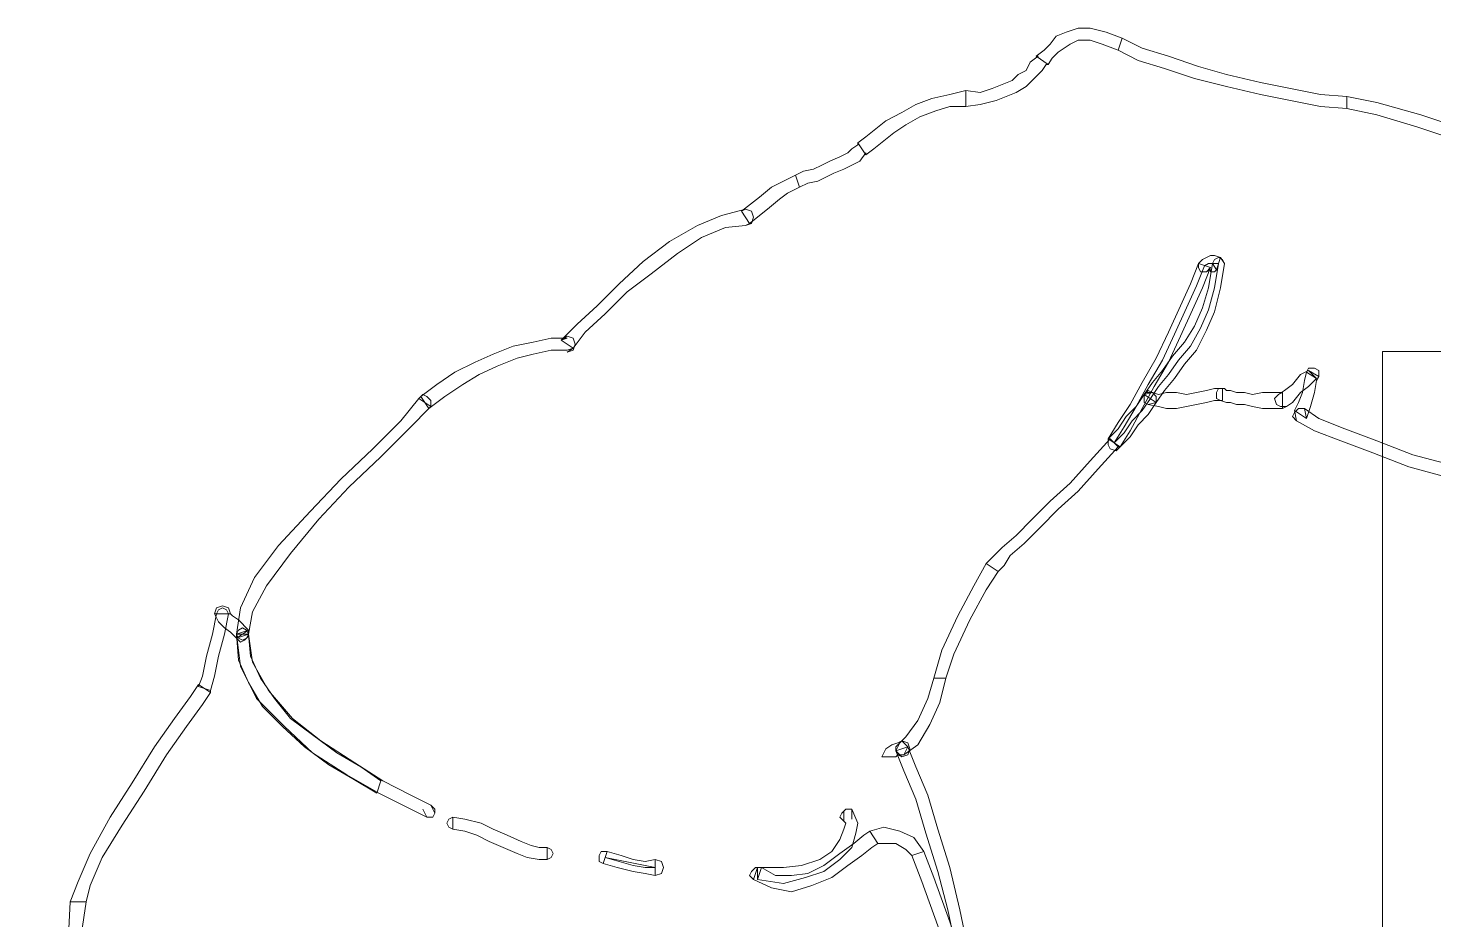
# Model space of a CAD drawing. Header units: millimetres. Extents: x -29311 to -3405, y 28913 to 42880.
# Drawn here: x -26225.81 to -26191.11, y 40078.82 to 40100.83 of the extents above; entities that cross this region are included whole.
import ezdxf

# ---------------------------------------------------------------- set-up
doc = ezdxf.new("R2010")
doc.units = ezdxf.units.MM
for name, color, linetype, lineweight in [('MIM_İnsan', 251, 'Continuous', 9), ('MIM_mobilya', 251, 'Continuous', 9), ('MIM_Selinoks', 251, 'Continuous', 9)]:
    doc.layers.add(name, color=color, linetype=linetype, lineweight=lineweight)

# ---------------------------------------------------------------- blocks, each defined once
blk = doc.blocks.new('160718_A$C2F7A1A77')
at = {"layer": 'MIM_mobilya'}
blk.add_lwpolyline([(0, 37), (0, 0), (53, 0), (53, 37)], close=True, dxfattribs=at)
blk = doc.blocks.new('160718_InsanKadın')
at = {"layer": 'MIM_İnsan', "flags": 128}
for points in [[(70.137, 18.443), (70.137, 18.443), (69.791, 17.449), (69.445, 16.009), (69.148, 14.568), (69, 13.575), (69.395, 13.575), (69.445, 14.568), (69.742, 16.009), (70.088, 17.35), (70.434, 18.343), (70.434, 18.343), (70.137, 18.443)], [(69.395, 13.575), (69.395, 13.575), (69.445, 14.568), (69.742, 16.009), (70.088, 17.35), (70.434, 18.343), (70.137, 18.443), (69.791, 17.449), (69.445, 16.009), (69.148, 14.568), (69, 13.575), (69, 13.575), (69.395, 13.575)], [(46.983, 16.307), (46.983, 16.307), (47.082, 15.562), (47.23, 14.717), (47.428, 13.773), (47.675, 12.73), (47.972, 11.786), (48.22, 10.942), (48.516, 10.246), (48.714, 9.75), (49.011, 9.849), (48.813, 10.346), (48.516, 11.041), (48.269, 11.886), (47.972, 12.83), (47.725, 13.773), (47.527, 14.717), (47.379, 15.562), (47.379, 16.307), (47.379, 16.307), (46.983, 16.307)], [(48.616, 12.432), (48.616, 12.432), (48.369, 13.078), (47.972, 14.171), (47.577, 15.363), (47.33, 16.307), (47.033, 16.307), (47.28, 15.264), (47.675, 14.071), (48.071, 12.979), (48.319, 12.333), (48.319, 12.333), (48.616, 12.432)], [(69, 13.575), (69, 13.575), (68.9, 13.177), (68.603, 12.482), (68.109, 11.687), (67.565, 10.843), (67.02, 9.948), (66.526, 9.253), (66.13, 8.707), (65.932, 8.409), (66.229, 8.21), (66.426, 8.508), (66.823, 9.054), (67.317, 9.75), (67.862, 10.644), (68.406, 11.488), (68.9, 12.382), (69.198, 13.078), (69.395, 13.575), (69.395, 13.575), (69, 13.575)], [(66.229, 8.259), (66.229, 8.21), (66.426, 8.508), (66.823, 9.054), (67.317, 9.75), (67.862, 10.644), (68.406, 11.488), (68.9, 12.382), (69.198, 13.078), (69.395, 13.575), (69, 13.575), (68.9, 13.177), (68.603, 12.482), (68.109, 11.687), (67.565, 10.843), (67.02, 9.948), (66.526, 9.253), (66.13, 8.707), (65.932, 8.409), (65.932, 8.359), (66.229, 8.259)], [(52.425, 12.73), (52.524, 13.028), (52.079, 13.227), (51.585, 13.326), (51.089, 13.177), (50.594, 12.979), (50.199, 12.68), (49.852, 12.432), (49.605, 12.233), (49.457, 12.134), (49.655, 11.836), (49.803, 11.935), (50.05, 12.134), (50.397, 12.382), (50.793, 12.68), (51.188, 12.879), (51.585, 12.929), (51.98, 12.929), (52.327, 12.73), (52.425, 13.028), (52.327, 12.73), (52.475, 12.73), (52.574, 12.83), (52.623, 12.929), (52.524, 13.028), (52.425, 12.73)], [(50.298, 11.339), (50.298, 11.588), (50.249, 11.637), (50.298, 11.786), (50.397, 12.035), (50.594, 12.333), (50.891, 12.531), (51.337, 12.68), (51.782, 12.73), (52.425, 12.73), (52.425, 13.028), (51.782, 13.128), (51.238, 12.979), (50.793, 12.83), (50.397, 12.531), (50.1, 12.233), (50.001, 11.886), (49.952, 11.637), (50.1, 11.29), (50.1, 11.538), (50.1, 11.29), (50.249, 11.29), (50.347, 11.389), (50.397, 11.488), (50.298, 11.588), (50.298, 11.339)], [(54.949, 12.929), (54.8, 12.879), (54.751, 12.73), (54.8, 12.581), (54.949, 12.531), (54.949, 12.929)], [(54.949, 12.531), (55.196, 12.581), (55.493, 12.531), (55.79, 12.432), (56.136, 12.333), (56.235, 12.631), (55.888, 12.73), (55.493, 12.83), (55.196, 12.879), (54.949, 12.929), (54.949, 12.531)], [(56.185, 12.482), (55.839, 12.581), (55.493, 12.68), (55.196, 12.73), (54.949, 12.73), (56.185, 12.482), (56.185, 12.482)], [(56.136, 12.333), (56.284, 12.333), (56.334, 12.432), (56.334, 12.581), (56.235, 12.631), (56.136, 12.333)], [(57.62, 12.531), (57.521, 12.482), (57.471, 12.382), (57.521, 12.283), (57.62, 12.233), (57.62, 12.531)], [(57.62, 12.233), (57.818, 12.233), (58.016, 12.184), (58.263, 12.084), (58.61, 11.935), (58.956, 11.786), (59.253, 11.637), (59.649, 11.538), (59.946, 11.488), (59.946, 11.786), (59.649, 11.836), (59.352, 11.935), (59.055, 12.084), (58.709, 12.233), (58.362, 12.382), (58.115, 12.482), (57.818, 12.531), (57.62, 12.531), (57.62, 12.233)], [(49.457, 12.134), (49.457, 12.134), (49.308, 12.134), (49.011, 12.134), (48.764, 12.283), (48.616, 12.432), (48.319, 12.333), (48.566, 11.985), (48.913, 11.836), (49.308, 11.737), (49.655, 11.836), (49.655, 11.836), (49.457, 12.134)], [(59.946, 11.488), (60.045, 11.538), (60.094, 11.637), (60.045, 11.737), (59.946, 11.786), (59.946, 11.488)], [(60.391, 11.389), (60.49, 11.19), (60.984, 10.942), (61.677, 10.594), (62.37, 10.147), (63.211, 9.601), (63.904, 9.054), (64.497, 8.359), (64.893, 7.663), (64.992, 6.968), (65.289, 6.968), (65.19, 7.763), (64.795, 8.558), (64.101, 9.253), (63.409, 9.899), (62.568, 10.445), (61.776, 10.892), (61.084, 11.24), (60.589, 11.488), (60.687, 11.29), (60.589, 11.488), (60.44, 11.488), (60.391, 11.389), (60.391, 11.29), (60.49, 11.19), (60.391, 11.389)], [(65.289, 6.968), (65.289, 6.968), (65.239, 7.614), (64.992, 8.16), (64.646, 8.756), (64.151, 9.253), (63.607, 9.75), (63.013, 10.197), (62.42, 10.544), (61.826, 10.892), (61.726, 10.594), (62.221, 10.246), (62.815, 9.899), (63.409, 9.452), (63.953, 9.054), (64.348, 8.558), (64.695, 8.061), (64.942, 7.514), (64.992, 6.968), (64.992, 6.968), (64.992, 6.968), (65.042, 6.869), (65.14, 6.819), (65.239, 6.869), (65.289, 6.968), (65.289, 6.968)], [(48.714, 9.75), (48.813, 9.948), (48.467, 9.7), (48.171, 9.203), (47.923, 8.657), (47.775, 8.061), (48.071, 8.061), (48.22, 8.558), (48.467, 9.104), (48.764, 9.501), (48.913, 9.65), (49.011, 9.849), (48.913, 9.65), (49.011, 9.75), (49.011, 9.849), (48.962, 9.948), (48.813, 9.948), (48.714, 9.75)], [(48.714, 9.75), (48.863, 9.601), (48.962, 9.65), (49.11, 9.7), (49.258, 9.799), (49.358, 9.998), (49.061, 9.998), (49.061, 9.998), (49.011, 9.998), (48.962, 9.948), (48.863, 9.998), (49.011, 9.849), (48.863, 9.998), (48.714, 9.948), (48.666, 9.799), (48.714, 9.65), (48.863, 9.601), (48.714, 9.75)], [(65.437, 6.471), (65.784, 6.471), (65.882, 6.968), (66.031, 7.514), (66.13, 8.011), (66.229, 8.259), (65.932, 8.359), (65.833, 8.011), (65.734, 7.514), (65.586, 6.968), (65.487, 6.471), (65.833, 6.471), (65.487, 6.471), (65.537, 6.372), (65.635, 6.322), (65.734, 6.372), (65.784, 6.471), (65.437, 6.471)], [(65.932, 8.409), (65.932, 8.359), (65.833, 8.011), (65.734, 7.514), (65.586, 6.968), (65.487, 6.471), (65.784, 6.471), (65.882, 6.968), (66.031, 7.514), (66.13, 8.011), (66.229, 8.259), (66.229, 8.21), (65.932, 8.409)], [(47.775, 8.061), (47.775, 8.061), (47.577, 7.465), (47.181, 6.62), (46.785, 5.875), (46.488, 5.428), (46.785, 5.229), (47.082, 5.776), (47.478, 6.521), (47.874, 7.365), (48.071, 8.061), (48.071, 8.061), (47.775, 8.061)], [(65.289, 7.067), (64.992, 6.968), (64.893, 6.422), (64.547, 5.776), (63.953, 4.981), (63.26, 4.137), (62.518, 3.342), (61.726, 2.597), (61.034, 1.901), (60.49, 1.355), (60.787, 1.156), (61.232, 1.703), (61.924, 2.398), (62.716, 3.143), (63.459, 3.938), (64.25, 4.782), (64.843, 5.577), (65.19, 6.322), (65.289, 6.968), (64.992, 6.869), (65.289, 6.968), (65.239, 7.067), (65.14, 7.117), (65.042, 7.067), (64.992, 6.968), (65.289, 7.067)], [(60.737, 1.106), (60.787, 1.156), (61.232, 1.703), (61.924, 2.398), (62.716, 3.143), (63.459, 3.938), (64.25, 4.782), (64.843, 5.577), (65.19, 6.322), (65.289, 6.968), (64.992, 6.968), (64.893, 6.422), (64.547, 5.776), (63.953, 4.981), (63.26, 4.137), (62.518, 3.342), (61.726, 2.597), (61.034, 1.901), (60.49, 1.355), (60.54, 1.404), (60.49, 1.355), (60.49, 1.206), (60.589, 1.106), (60.687, 1.057), (60.787, 1.156), (60.737, 1.106)], [(64.992, 6.968), (64.992, 6.869), (65.239, 6.62), (65.387, 6.521), (65.437, 6.471), (65.437, 6.471), (65.833, 6.471), (65.734, 6.67), (65.586, 6.819), (65.437, 6.918), (65.289, 7.067), (65.289, 6.968), (65.289, 7.067), (65.19, 7.167), (65.09, 7.117), (64.992, 7.018), (64.992, 6.869), (64.992, 6.968)], [(65.487, 6.471), (65.833, 6.471), (65.734, 6.67), (65.586, 6.819), (65.437, 6.918), (65.289, 7.067), (64.992, 6.869), (65.239, 6.62), (65.387, 6.521), (65.437, 6.471), (65.437, 6.471), (65.784, 6.471), (65.437, 6.471), (65.487, 6.322), (65.635, 6.273), (65.784, 6.322), (65.833, 6.471), (65.487, 6.471)], [(46.488, 5.428), (46.488, 5.428), (46.339, 5.279), (46.191, 5.031), (45.845, 4.733), (45.449, 4.335), (45.005, 3.888), (44.509, 3.441), (44.014, 2.895), (43.52, 2.348), (43.717, 2.15), (44.213, 2.696), (44.707, 3.242), (45.202, 3.689), (45.647, 4.137), (46.043, 4.534), (46.389, 4.832), (46.636, 5.08), (46.785, 5.229), (46.785, 5.229), (46.488, 5.428)], [(43.767, 2.15), (43.47, 2.348), (43.223, 1.951), (42.926, 1.404), (42.63, 0.858), (42.283, 0.262), (41.986, -0.384), (41.689, -1.03), (41.442, -1.576), (41.244, -2.073), (41.541, -2.172), (41.739, -1.675), (41.986, -1.129), (42.283, -0.483), (42.58, 0.163), (42.926, 0.759), (43.223, 1.305), (43.52, 1.752), (43.767, 2.15), (43.47, 2.348), (43.767, 2.15), (43.767, 2.299), (43.717, 2.398), (43.569, 2.448), (43.47, 2.348), (43.767, 2.15)], [(43.619, 2.249), (43.372, 2.001), (43.173, 1.703), (42.926, 1.454), (42.728, 1.156), (42.53, 0.858), (42.283, 0.56), (42.036, 0.212), (41.739, -0.135), (41.491, -0.583), (41.294, -1.03), (41.145, -1.576), (41.046, -2.172), (41.145, -2.172), (41.244, -2.172), (41.294, -2.172), (41.392, -2.122), (41.59, -1.626), (41.838, -1.079), (42.134, -0.433), (42.431, 0.212), (42.778, 0.808), (43.075, 1.355), (43.372, 1.852), (43.619, 2.249), (43.619, 2.249)], [(42.877, 1.057), (42.877, 1.057), (43.075, 1.355), (43.322, 1.603), (43.52, 1.901), (43.767, 2.15), (43.47, 2.348), (43.223, 2.1), (43.025, 1.802), (42.778, 1.554), (42.58, 1.255), (42.58, 1.255), (42.58, 1.255), (42.58, 1.106), (42.678, 1.007), (42.778, 0.957), (42.877, 1.057), (42.877, 1.057)], [(43.52, 2.348), (43.47, 2.348), (43.223, 2.1), (43.025, 1.802), (42.778, 1.554), (42.58, 1.255), (42.877, 1.057), (43.075, 1.355), (43.322, 1.603), (43.52, 1.901), (43.767, 2.15), (43.717, 2.15), (43.52, 2.348)], [(38.622, 0.659), (38.869, 0.51), (38.919, 0.709), (38.968, 1.007), (39.067, 1.255), (39.166, 1.454), (38.869, 1.653), (38.77, 1.355), (38.672, 1.007), (38.622, 0.709), (38.572, 0.61), (38.82, 0.461), (38.572, 0.61), (38.572, 0.461), (38.672, 0.411), (38.82, 0.411), (38.869, 0.51), (38.622, 0.659)], [(39.463, 1.404), (39.364, 1.355), (39.215, 1.255), (39.017, 1.007), (38.82, 0.858), (38.622, 0.659), (38.82, 0.461), (39.017, 0.56), (39.215, 0.808), (39.414, 0.957), (39.562, 1.057), (39.463, 1.007), (39.562, 1.057), (39.661, 1.156), (39.611, 1.305), (39.512, 1.355), (39.364, 1.355), (39.463, 1.404)], [(40.947, 1.206), (40.997, 1.206), (40.848, 1.255), (40.75, 1.255), (40.6, 1.305), (40.403, 1.305), (40.205, 1.355), (39.958, 1.404), (39.711, 1.404), (39.463, 1.404), (39.463, 1.007), (39.711, 1.007), (39.958, 1.007), (40.205, 1.057), (40.403, 1.007), (40.6, 1.007), (40.75, 0.957), (40.848, 0.957), (40.897, 0.908), (40.947, 0.908), (40.897, 0.908), (41.046, 0.908), (41.095, 1.007), (41.095, 1.156), (40.997, 1.206), (40.947, 1.206)], [(42.58, 1.255), (42.778, 1.305), (42.53, 1.355), (42.333, 1.404), (42.085, 1.404), (41.838, 1.355), (41.59, 1.305), (41.342, 1.255), (41.145, 1.206), (40.947, 1.206), (40.947, 0.908), (41.145, 0.908), (41.342, 0.957), (41.59, 1.007), (41.838, 1.057), (42.085, 1.007), (42.333, 1.007), (42.53, 1.057), (42.678, 1.007), (42.877, 1.057), (42.678, 1.007), (42.827, 1.007), (42.877, 1.106), (42.877, 1.255), (42.778, 1.305), (42.58, 1.255)], [(57.274, -0.284), (57.126, -0.334), (57.521, -0.334), (57.966, -0.235), (58.462, -0.135), (58.956, 0.063), (59.401, 0.262), (59.896, 0.51), (60.341, 0.808), (60.737, 1.106), (60.54, 1.404), (60.143, 1.106), (59.698, 0.808), (59.302, 0.56), (58.857, 0.361), (58.362, 0.163), (57.966, 0.063), (57.521, -0.036), (57.126, -0.036), (56.977, -0.086), (57.126, 0.014), (56.977, -0.036), (56.927, -0.185), (56.977, -0.334), (57.126, -0.384), (57.274, -0.284)], [(57.274, -0.284), (57.126, -0.334), (57.521, -0.334), (57.966, -0.235), (58.462, -0.135), (58.956, 0.063), (59.401, 0.262), (59.896, 0.51), (60.341, 0.808), (60.737, 1.106), (60.54, 1.404), (60.143, 1.106), (59.698, 0.808), (59.302, 0.56), (58.857, 0.361), (58.362, 0.163), (57.966, 0.063), (57.521, -0.036), (57.126, -0.036), (56.977, -0.086), (57.126, 0.014), (56.977, -0.036), (56.927, -0.185), (56.977, -0.334), (57.126, -0.384), (57.274, -0.284)], [(41.095, -2.023), (41.194, -2.172), (41.294, -1.576), (41.442, -1.079), (41.639, -0.632), (41.887, -0.235), (42.184, 0.113), (42.431, 0.461), (42.678, 0.759), (42.877, 1.057), (42.58, 1.255), (42.381, 0.957), (42.134, 0.659), (41.887, 0.312), (41.59, -0.036), (41.342, -0.533), (41.145, -0.98), (40.997, -1.576), (40.897, -2.172), (40.997, -2.321), (40.897, -2.172), (40.947, -2.271), (41.046, -2.321), (41.145, -2.271), (41.194, -2.172), (41.095, -2.023)], [(52.821, -3.464), (52.722, -3.513), (53.316, -3.364), (53.91, -3.116), (54.602, -2.719), (55.246, -2.222), (55.839, -1.675), (56.383, -1.129), (56.878, -0.682), (57.274, -0.284), (56.977, -0.086), (56.68, -0.483), (56.185, -0.93), (55.641, -1.477), (55.048, -1.924), (54.404, -2.42), (53.81, -2.818), (53.216, -3.066), (52.722, -3.116), (52.623, -3.166), (52.722, -3.116), (52.574, -3.166), (52.524, -3.315), (52.574, -3.464), (52.722, -3.513), (52.821, -3.464)], [(52.821, -3.464), (52.722, -3.513), (53.316, -3.364), (53.91, -3.116), (54.602, -2.719), (55.246, -2.222), (55.839, -1.675), (56.383, -1.129), (56.878, -0.682), (57.274, -0.284), (56.977, -0.086), (56.68, -0.483), (56.185, -0.93), (55.641, -1.477), (55.048, -1.924), (54.404, -2.42), (53.81, -2.818), (53.216, -3.066), (52.722, -3.116), (52.623, -3.166), (52.722, -3.116), (52.574, -3.166), (52.524, -3.315), (52.574, -3.464), (52.722, -3.513), (52.821, -3.464)], [(41.244, -2.073), (41.342, -1.973), (41.244, -2.023), (41.244, -1.973), (41.145, -1.973), (41.095, -2.023), (40.997, -2.321), (41.145, -2.371), (41.244, -2.371), (41.342, -2.321), (41.442, -2.271), (41.541, -2.172), (41.442, -2.271), (41.541, -2.172), (41.541, -2.073), (41.491, -1.973), (41.342, -1.973), (41.244, -2.073)], [(51.485, -4.358), (51.485, -4.358), (51.782, -4.209), (52.079, -4.06), (52.376, -3.811), (52.821, -3.464), (52.623, -3.166), (52.177, -3.513), (51.881, -3.762), (51.683, -3.911), (51.386, -4.06), (51.386, -4.06), (51.485, -4.358)], [(51.485, -4.358), (51.485, -4.358), (51.782, -4.209), (52.079, -4.06), (52.376, -3.811), (52.821, -3.464), (52.623, -3.166), (52.177, -3.513), (51.881, -3.762), (51.683, -3.911), (51.386, -4.06), (51.386, -4.06), (51.485, -4.358)], [(49.952, -5.153), (49.952, -5.103), (50.1, -5.004), (50.199, -4.904), (50.397, -4.805), (50.644, -4.705), (50.842, -4.606), (51.04, -4.507), (51.288, -4.457), (51.485, -4.358), (51.386, -4.06), (51.188, -4.159), (50.941, -4.209), (50.743, -4.308), (50.546, -4.407), (50.298, -4.507), (50.1, -4.606), (49.902, -4.705), (49.754, -4.904), (49.754, -4.854), (49.952, -5.153)], [(49.952, -5.153), (49.952, -5.103), (50.1, -5.004), (50.199, -4.904), (50.397, -4.805), (50.644, -4.705), (50.842, -4.606), (51.04, -4.507), (51.288, -4.457), (51.485, -4.358), (51.386, -4.06), (51.188, -4.159), (50.941, -4.209), (50.743, -4.308), (50.546, -4.407), (50.298, -4.507), (50.1, -4.606), (49.902, -4.705), (49.754, -4.904), (49.754, -4.854), (49.952, -5.153)], [(47.28, -6.444), (47.28, -6.444), (47.675, -6.345), (48.121, -6.245), (48.516, -6.096), (48.863, -5.898), (49.258, -5.699), (49.506, -5.5), (49.754, -5.302), (49.952, -5.153), (49.754, -4.854), (49.555, -5.004), (49.308, -5.202), (49.061, -5.401), (48.764, -5.6), (48.418, -5.798), (48.022, -5.947), (47.675, -6.047), (47.28, -6.047), (47.28, -6.047), (47.28, -6.444)], [(47.28, -6.444), (47.28, -6.444), (47.675, -6.345), (48.121, -6.245), (48.516, -6.096), (48.863, -5.898), (49.258, -5.699), (49.506, -5.5), (49.754, -5.302), (49.952, -5.153), (49.754, -4.854), (49.555, -5.004), (49.308, -5.202), (49.061, -5.401), (48.764, -5.6), (48.418, -5.798), (48.022, -5.947), (47.675, -6.047), (47.28, -6.047), (47.28, -6.047), (47.28, -6.444)], [(37.88, -6.295), (37.88, -6.295), (38.523, -6.345), (39.265, -6.494), (40.007, -6.643), (40.848, -6.841), (41.541, -7.04), (42.283, -7.289), (42.926, -7.487), (43.421, -7.736), (43.52, -7.438), (43.025, -7.189), (42.381, -6.99), (41.639, -6.742), (40.848, -6.543), (40.007, -6.345), (39.265, -6.196), (38.523, -6.047), (37.88, -5.997), (37.88, -5.997), (37.88, -6.295)], [(37.88, -6.295), (37.88, -6.295), (38.523, -6.345), (39.265, -6.494), (40.007, -6.643), (40.848, -6.841), (41.541, -7.04), (42.283, -7.289), (42.926, -7.487), (43.421, -7.736), (43.52, -7.438), (43.025, -7.189), (42.381, -6.99), (41.639, -6.742), (40.848, -6.543), (40.007, -6.345), (39.265, -6.196), (38.523, -6.047), (37.88, -5.997), (37.88, -5.997), (37.88, -6.295)], [(45.548, -7.289), (45.499, -7.289), (45.697, -7.14), (45.796, -6.941), (45.994, -6.841), (46.142, -6.692), (46.389, -6.593), (46.636, -6.494), (46.933, -6.394), (47.28, -6.444), (47.28, -6.047), (46.933, -6.096), (46.538, -6.196), (46.291, -6.295), (46.043, -6.394), (45.796, -6.543), (45.597, -6.742), (45.4, -6.941), (45.3, -7.09), (45.252, -7.09), (45.548, -7.289)], [(45.548, -7.289), (45.499, -7.289), (45.697, -7.14), (45.796, -6.941), (45.994, -6.841), (46.142, -6.692), (46.389, -6.593), (46.636, -6.494), (46.933, -6.394), (47.28, -6.444), (47.28, -6.047), (46.933, -6.096), (46.538, -6.196), (46.291, -6.295), (46.043, -6.394), (45.796, -6.543), (45.597, -6.742), (45.4, -6.941), (45.3, -7.09), (45.252, -7.09), (45.548, -7.289)], [(43.421, -7.736), (43.421, -7.736), (43.817, -7.885), (44.213, -7.984), (44.509, -7.984), (44.806, -7.885), (45.053, -7.785), (45.202, -7.587), (45.35, -7.438), (45.548, -7.289), (45.252, -7.09), (45.152, -7.239), (45.005, -7.388), (44.855, -7.487), (44.707, -7.587), (44.509, -7.686), (44.213, -7.686), (43.916, -7.587), (43.52, -7.438), (43.52, -7.438), (43.421, -7.736)], [(43.421, -7.736), (43.421, -7.736), (43.817, -7.885), (44.213, -7.984), (44.509, -7.984), (44.806, -7.885), (45.053, -7.785), (45.202, -7.587), (45.35, -7.438), (45.548, -7.289), (45.252, -7.09), (45.152, -7.239), (45.005, -7.388), (44.855, -7.487), (44.707, -7.587), (44.509, -7.686), (44.213, -7.686), (43.916, -7.587), (43.52, -7.438), (43.52, -7.438), (43.421, -7.736)]]:
    blk.add_lwpolyline(points, close=True, dxfattribs=at)
for points in [[(47.23, 14.717), (47.428, 13.773), (47.675, 12.73), (47.972, 11.786), (48.22, 10.942), (48.516, 10.246), (48.714, 9.75), (49.011, 9.849), (48.813, 10.346), (48.516, 11.041), (48.269, 11.886), (47.972, 12.83), (47.725, 13.773), (47.527, 14.717)], [(35.307, 2.795), (36.247, 2.547), (37.137, 2.199), (37.929, 1.901), (38.572, 1.653), (38.919, 1.404), (38.869, 1.653), (38.919, 1.404), (39.067, 1.404), (39.166, 1.504), (39.215, 1.603), (39.117, 1.703), (39.166, 1.454), (39.166, 1.454), (39.117, 1.703), (38.672, 1.951), (38.028, 2.199), (37.236, 2.497), (36.345, 2.845), (35.406, 3.093)], [(34.862, -5.451), (36.049, -5.848), (37.137, -6.146), (37.88, -6.295), (37.88, -5.997), (37.137, -5.848), (36.148, -5.55), (34.961, -5.153)], [(34.862, -5.451), (36.049, -5.848), (37.137, -6.146), (37.88, -6.295), (37.88, -5.997), (37.137, -5.848), (36.148, -5.55), (34.961, -5.153)]]:
    blk.add_lwpolyline(points, dxfattribs=at)
at = {"layer": 'MIM_İnsan', "rotation": 270}
blk.add_blockref('160718_A$C2F7A1A77', (0, 53), dxfattribs=at)

msp = doc.modelspace()

# ---------------------------------------------------------------- block references
at = {"layer": 'MIM_Selinoks', "rotation": 179.9999999999886}
msp.add_blockref('160718_InsanKadın', (-26155.38, 40092.843), dxfattribs=at)

doc.saveas('drawing.dxf')
